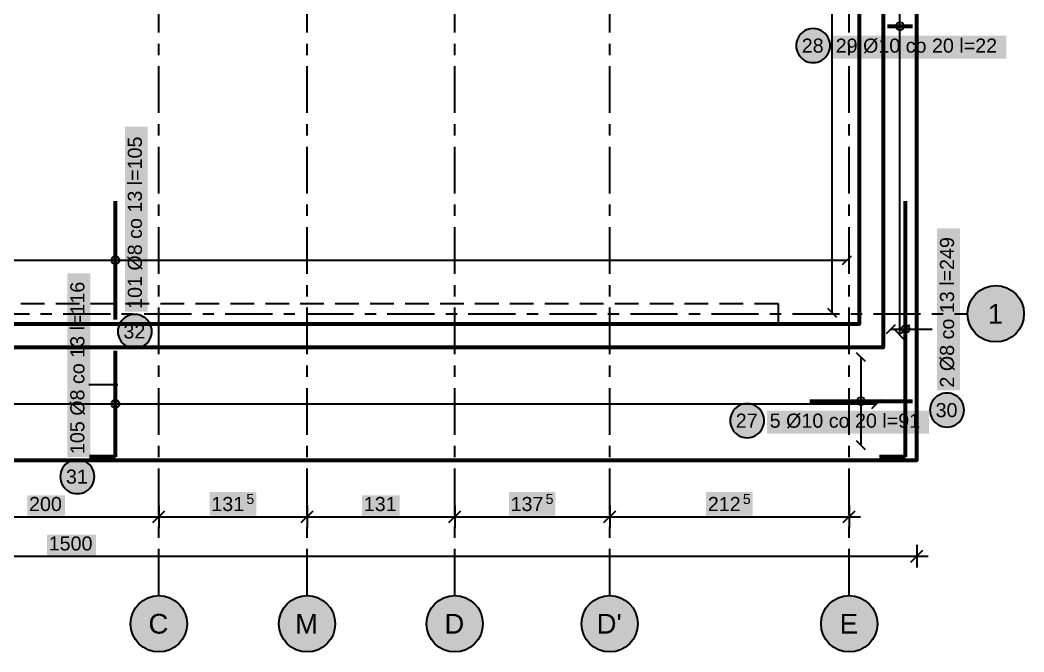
# Model space of a CAD drawing. Header units: metres. Extents: x -4.1 to 13.6, y -3 to 9.8.
# Drawn here: x 4.64 to 13.55, y -3 to 2.61 of the extents above; entities that cross this region are included whole.
import ezdxf

# ---------------------------------------------------------------- set-up
doc = ezdxf.new("R2010")
doc.units = ezdxf.units.M
doc.linetypes.add('KRESKOWA', pattern=[5.25, 4.2, -1.05])
doc.linetypes.add('PUNKTOWA', pattern=[10.5, 8.4, -1.05, 0, -1.05])
for name, color, linetype, lineweight in [('A-MASKA', 7, 'Continuous', 18), ('K-KONSTR', 7, 'Continuous', 50), ('K-OSIE', 1, 'PUNKTOWA', 25), ('K-WYMIARY', 1, 'Continuous', 25), ('K-ZBROJENIE', 1, 'Continuous', 100), ('K-ZBROJENIE-OPIS', 2, 'Continuous', 25)]:
    doc.layers.add(name, color=color, linetype=linetype, lineweight=lineweight)
doc.styles.add('PL_ARIAL', font='arial.ttf')

msp = doc.modelspace()

# ---------------------------------------------------------------- hatches: boundary and pattern name
at = {"layer": 'A-MASKA', "true_color": 0xffffff}
for points in [[(11.855, 2.2643), (13.395, 2.2643), (13.395, 2.4668), (11.855, 2.4668)], [(5.777, 0.0185), (5.777, 1.6595), (5.5745, 1.6595), (5.5745, 0.0185)], [(12.9826, -0.6794), (12.9826, 0.7594), (12.7801, 0.7594), (12.7801, -0.6794)], [(5.267, -1.2695), (5.267, 0.3579), (5.0645, 0.3579), (5.0645, -1.2695)], [(11.2694, -1.0632), (12.7082, -1.0632), (12.7082, -0.8607), (11.2694, -0.8607)], [(6.3258, -1.7925), (6.7392, -1.7925), (6.7392, -1.5825), (6.3258, -1.5825)], [(8.9808, -1.7925), (9.3942, -1.7925), (9.3942, -1.5825), (8.9808, -1.5825)], [(10.7308, -1.7925), (11.1442, -1.7925), (11.1442, -1.5825), (10.7308, -1.5825)], [(4.7084, -1.7925), (5.0416, -1.7925), (5.0416, -1.61), (4.7084, -1.61)], [(7.6784, -1.7925), (8.0116, -1.7925), (8.0116, -1.61), (7.6784, -1.61)], [(4.8829, -2.1425), (5.3171, -2.1425), (5.3171, -1.96), (4.8829, -1.96)]]:
    msp.add_hatch(color=7, dxfattribs=at).paths.add_polyline_path(points)
at = {"layer": 'K-OSIE', "true_color": 0xffffff}
for points in [[(13.55, 0), (13.5479, 0.0326), (13.5415, 0.0647), (13.531, 0.0957), (13.5165, 0.125), (13.4983, 0.1522), (13.4768, 0.1768), (13.4522, 0.1983), (13.425, 0.2165), (13.3957, 0.231), (13.3647, 0.2415), (13.3326, 0.2479), (13.3, 0.25), (13.2674, 0.2479), (13.2353, 0.2415), (13.2043, 0.231), (13.175, 0.2165), (13.1478, 0.1983), (13.1232, 0.1768), (13.1017, 0.1522), (13.0835, 0.125), (13.069, 0.0957), (13.0585, 0.0647), (13.0521, 0.0326), (13.05, 0), (13.0521, -0.0326), (13.0585, -0.0647), (13.069, -0.0957), (13.0835, -0.125), (13.1017, -0.1522), (13.1232, -0.1768), (13.1478, -0.1983), (13.175, -0.2165), (13.2043, -0.231), (13.2353, -0.2415), (13.2674, -0.2479), (13.3, -0.25), (13.3326, -0.2479), (13.3647, -0.2415), (13.3957, -0.231), (13.425, -0.2165), (13.4522, -0.1983), (13.4768, -0.1768), (13.4983, -0.1522), (13.5165, -0.125), (13.531, -0.0957), (13.5415, -0.0647), (13.5479, -0.0326)], [(6.125, -2.75), (6.1229, -2.7174), (6.1165, -2.6853), (6.106, -2.6543), (6.0915, -2.625), (6.0733, -2.5978), (6.0518, -2.5732), (6.0272, -2.5517), (6, -2.5335), (5.9707, -2.519), (5.9397, -2.5085), (5.9076, -2.5021), (5.875, -2.5), (5.8424, -2.5021), (5.8103, -2.5085), (5.7793, -2.519), (5.75, -2.5335), (5.7228, -2.5517), (5.6982, -2.5732), (5.6767, -2.5978), (5.6585, -2.625), (5.644, -2.6543), (5.6335, -2.6853), (5.6271, -2.7174), (5.625, -2.75), (5.6271, -2.7826), (5.6335, -2.8147), (5.644, -2.8457), (5.6585, -2.875), (5.6767, -2.9022), (5.6982, -2.9268), (5.7228, -2.9483), (5.75, -2.9665), (5.7793, -2.981), (5.8103, -2.9915), (5.8424, -2.9979), (5.875, -3), (5.9076, -2.9979), (5.9397, -2.9915), (5.9707, -2.981), (6, -2.9665), (6.0272, -2.9483), (6.0518, -2.9268), (6.0733, -2.9022), (6.0915, -2.875), (6.106, -2.8457), (6.1165, -2.8147), (6.1229, -2.7826)], [(7.44, -2.75), (7.4379, -2.7174), (7.4315, -2.6853), (7.421, -2.6543), (7.4065, -2.625), (7.3883, -2.5978), (7.3668, -2.5732), (7.3422, -2.5517), (7.315, -2.5335), (7.2857, -2.519), (7.2547, -2.5085), (7.2226, -2.5021), (7.19, -2.5), (7.1574, -2.5021), (7.1253, -2.5085), (7.0943, -2.519), (7.065, -2.5335), (7.0378, -2.5517), (7.0132, -2.5732), (6.9917, -2.5978), (6.9735, -2.625), (6.959, -2.6543), (6.9485, -2.6853), (6.9421, -2.7174), (6.94, -2.75), (6.9421, -2.7826), (6.9485, -2.8147), (6.959, -2.8457), (6.9735, -2.875), (6.9917, -2.9022), (7.0132, -2.9268), (7.0378, -2.9483), (7.065, -2.9665), (7.0943, -2.981), (7.1253, -2.9915), (7.1574, -2.9979), (7.19, -3), (7.2226, -2.9979), (7.2547, -2.9915), (7.2857, -2.981), (7.315, -2.9665), (7.3422, -2.9483), (7.3668, -2.9268), (7.3883, -2.9022), (7.4065, -2.875), (7.421, -2.8457), (7.4315, -2.8147), (7.4379, -2.7826)], [(8.75, -2.75), (8.7479, -2.7174), (8.7415, -2.6853), (8.731, -2.6543), (8.7165, -2.625), (8.6983, -2.5978), (8.6768, -2.5732), (8.6522, -2.5517), (8.625, -2.5335), (8.5957, -2.519), (8.5647, -2.5085), (8.5326, -2.5021), (8.5, -2.5), (8.4674, -2.5021), (8.4353, -2.5085), (8.4043, -2.519), (8.375, -2.5335), (8.3478, -2.5517), (8.3232, -2.5732), (8.3017, -2.5978), (8.2835, -2.625), (8.269, -2.6543), (8.2585, -2.6853), (8.2521, -2.7174), (8.25, -2.75), (8.2521, -2.7826), (8.2585, -2.8147), (8.269, -2.8457), (8.2835, -2.875), (8.3017, -2.9022), (8.3232, -2.9268), (8.3478, -2.9483), (8.375, -2.9665), (8.4043, -2.981), (8.4353, -2.9915), (8.4674, -2.9979), (8.5, -3), (8.5326, -2.9979), (8.5647, -2.9915), (8.5957, -2.981), (8.625, -2.9665), (8.6522, -2.9483), (8.6768, -2.9268), (8.6983, -2.9022), (8.7165, -2.875), (8.731, -2.8457), (8.7415, -2.8147), (8.7479, -2.7826)], [(10.125, -2.75), (10.1229, -2.7174), (10.1165, -2.6853), (10.106, -2.6543), (10.0915, -2.625), (10.0733, -2.5978), (10.0518, -2.5732), (10.0272, -2.5517), (10, -2.5335), (9.9707, -2.519), (9.9397, -2.5085), (9.9076, -2.5021), (9.875, -2.5), (9.8424, -2.5021), (9.8103, -2.5085), (9.7793, -2.519), (9.75, -2.5335), (9.7228, -2.5517), (9.6982, -2.5732), (9.6767, -2.5978), (9.6585, -2.625), (9.644, -2.6543), (9.6335, -2.6853), (9.6271, -2.7174), (9.625, -2.75), (9.6271, -2.7826), (9.6335, -2.8147), (9.644, -2.8457), (9.6585, -2.875), (9.6767, -2.9022), (9.6982, -2.9268), (9.7228, -2.9483), (9.75, -2.9665), (9.7793, -2.981), (9.8103, -2.9915), (9.8424, -2.9979), (9.875, -3), (9.9076, -2.9979), (9.9397, -2.9915), (9.9707, -2.981), (10, -2.9665), (10.0272, -2.9483), (10.0518, -2.9268), (10.0733, -2.9022), (10.0915, -2.875), (10.106, -2.8457), (10.1165, -2.8147), (10.1229, -2.7826)], [(12.25, -2.75), (12.2479, -2.7174), (12.2415, -2.6853), (12.231, -2.6543), (12.2165, -2.625), (12.1983, -2.5978), (12.1768, -2.5732), (12.1522, -2.5517), (12.125, -2.5335), (12.0957, -2.519), (12.0647, -2.5085), (12.0326, -2.5021), (12, -2.5), (11.9674, -2.5021), (11.9353, -2.5085), (11.9043, -2.519), (11.875, -2.5335), (11.8478, -2.5517), (11.8232, -2.5732), (11.8017, -2.5978), (11.7835, -2.625), (11.769, -2.6543), (11.7585, -2.6853), (11.7521, -2.7174), (11.75, -2.75), (11.7521, -2.7826), (11.7585, -2.8147), (11.769, -2.8457), (11.7835, -2.875), (11.8017, -2.9022), (11.8232, -2.9268), (11.8478, -2.9483), (11.875, -2.9665), (11.9043, -2.981), (11.9353, -2.9915), (11.9674, -2.9979), (12, -3), (12.0326, -2.9979), (12.0647, -2.9915), (12.0957, -2.981), (12.125, -2.9665), (12.1522, -2.9483), (12.1768, -2.9268), (12.1983, -2.9022), (12.2165, -2.875), (12.231, -2.8457), (12.2415, -2.8147), (12.2479, -2.7826)]]:
    msp.add_hatch(color=7, dxfattribs=at).paths.add_polyline_path(points)
at = {"layer": 'K-ZBROJENIE-OPIS', "true_color": 0xffffff}
for points in [[(11.8311, 2.3793), (11.8298, 2.3991), (11.8259, 2.4184), (11.8196, 2.4371), (11.8108, 2.4549), (11.7999, 2.4713), (11.7868, 2.4861), (11.772, 2.4992), (11.7556, 2.5101), (11.7378, 2.5189), (11.7191, 2.5252), (11.6998, 2.5291), (11.68, 2.5304), (11.6603, 2.5291), (11.6409, 2.5252), (11.6222, 2.5189), (11.6045, 2.5101), (11.5881, 2.4992), (11.5732, 2.4861), (11.5602, 2.4713), (11.5492, 2.4549), (11.5405, 2.4371), (11.5341, 2.4184), (11.5303, 2.3991), (11.529, 2.3793), (11.5303, 2.3596), (11.5341, 2.3402), (11.5405, 2.3215), (11.5492, 2.3038), (11.5602, 2.2874), (11.5732, 2.2725), (11.5881, 2.2595), (11.6045, 2.2485), (11.6222, 2.2398), (11.6409, 2.2334), (11.6603, 2.2296), (11.68, 2.2283), (11.6998, 2.2296), (11.7191, 2.2334), (11.7378, 2.2398), (11.7556, 2.2485), (11.772, 2.2595), (11.7868, 2.2725), (11.7999, 2.2874), (11.8108, 2.3038), (11.8196, 2.3215), (11.8259, 2.3402), (11.8298, 2.3596)], [(5.813, -0.1565), (5.8117, -0.1368), (5.8079, -0.1174), (5.8015, -0.0987), (5.7928, -0.081), (5.7818, -0.0645), (5.7688, -0.0497), (5.7539, -0.0367), (5.7375, -0.0257), (5.7198, -0.0169), (5.7011, -0.0106), (5.6817, -0.0067), (5.662, -0.0054), (5.6423, -0.0067), (5.6229, -0.0106), (5.6042, -0.0169), (5.5865, -0.0257), (5.57, -0.0367), (5.5552, -0.0497), (5.5422, -0.0645), (5.5312, -0.081), (5.5224, -0.0987), (5.5161, -0.1174), (5.5122, -0.1368), (5.5109, -0.1565), (5.5122, -0.1762), (5.5161, -0.1956), (5.5224, -0.2143), (5.5312, -0.232), (5.5422, -0.2484), (5.5552, -0.2633), (5.57, -0.2763), (5.5865, -0.2873), (5.6042, -0.296), (5.6229, -0.3024), (5.6423, -0.3062), (5.662, -0.3075), (5.6817, -0.3062), (5.7011, -0.3024), (5.7198, -0.296), (5.7375, -0.2873), (5.7539, -0.2763), (5.7688, -0.2633), (5.7818, -0.2484), (5.7928, -0.232), (5.8015, -0.2143), (5.8079, -0.1956), (5.8117, -0.1762)], [(13.0186, -0.8544), (13.0173, -0.8347), (13.0135, -0.8153), (13.0071, -0.7966), (12.9984, -0.7789), (12.9874, -0.7625), (12.9744, -0.7476), (12.9595, -0.7346), (12.9431, -0.7236), (12.9254, -0.7149), (12.9067, -0.7085), (12.8873, -0.7047), (12.8676, -0.7034), (12.8479, -0.7047), (12.8285, -0.7085), (12.8098, -0.7149), (12.7921, -0.7236), (12.7756, -0.7346), (12.7608, -0.7476), (12.7478, -0.7625), (12.7368, -0.7789), (12.728, -0.7966), (12.7217, -0.8153), (12.7178, -0.8347), (12.7165, -0.8544), (12.7178, -0.8742), (12.7217, -0.8935), (12.728, -0.9122), (12.7368, -0.93), (12.7478, -0.9464), (12.7608, -0.9612), (12.7756, -0.9743), (12.7921, -0.9852), (12.8098, -0.994), (12.8285, -1.0003), (12.8479, -1.0042), (12.8676, -1.0055), (12.8873, -1.0042), (12.9067, -1.0003), (12.9254, -0.994), (12.9431, -0.9852), (12.9595, -0.9743), (12.9744, -0.9612), (12.9874, -0.9464), (12.9984, -0.93), (13.0071, -0.9122), (13.0135, -0.8935), (13.0173, -0.8742)], [(11.2454, -0.9482), (11.2441, -0.9284), (11.2403, -0.9091), (11.2339, -0.8904), (11.2252, -0.8726), (11.2142, -0.8562), (11.2012, -0.8414), (11.1863, -0.8283), (11.1699, -0.8174), (11.1522, -0.8086), (11.1335, -0.8023), (11.1141, -0.7984), (11.0944, -0.7971), (11.0746, -0.7984), (11.0553, -0.8023), (11.0366, -0.8086), (11.0188, -0.8174), (11.0024, -0.8283), (10.9876, -0.8414), (10.9745, -0.8562), (10.9636, -0.8726), (10.9548, -0.8904), (10.9485, -0.9091), (10.9446, -0.9284), (10.9433, -0.9482), (10.9446, -0.9679), (10.9485, -0.9873), (10.9548, -1.006), (10.9636, -1.0237), (10.9745, -1.0401), (10.9876, -1.055), (11.0024, -1.068), (11.0188, -1.079), (11.0366, -1.0877), (11.0553, -1.0941), (11.0746, -1.0979), (11.0944, -1.0992), (11.1141, -1.0979), (11.1335, -1.0941), (11.1522, -1.0877), (11.1699, -1.079), (11.1863, -1.068), (11.2012, -1.055), (11.2142, -1.0401), (11.2252, -1.0237), (11.2339, -1.006), (11.2403, -0.9873), (11.2441, -0.9679)], [(5.303, -1.4445), (5.3017, -1.4248), (5.2979, -1.4054), (5.2915, -1.3867), (5.2828, -1.369), (5.2718, -1.3526), (5.2588, -1.3377), (5.2439, -1.3247), (5.2275, -1.3137), (5.2098, -1.305), (5.1911, -1.2986), (5.1717, -1.2948), (5.152, -1.2935), (5.1323, -1.2948), (5.1129, -1.2986), (5.0942, -1.305), (5.0765, -1.3137), (5.06, -1.3247), (5.0452, -1.3377), (5.0322, -1.3526), (5.0212, -1.369), (5.0124, -1.3867), (5.0061, -1.4054), (5.0022, -1.4248), (5.0009, -1.4445), (5.0022, -1.4643), (5.0061, -1.4836), (5.0124, -1.5023), (5.0212, -1.5201), (5.0322, -1.5365), (5.0452, -1.5513), (5.06, -1.5644), (5.0765, -1.5753), (5.0942, -1.5841), (5.1129, -1.5904), (5.1323, -1.5943), (5.152, -1.5956), (5.1717, -1.5943), (5.1911, -1.5904), (5.2098, -1.5841), (5.2275, -1.5753), (5.2439, -1.5644), (5.2588, -1.5513), (5.2718, -1.5365), (5.2828, -1.5201), (5.2915, -1.5023), (5.2979, -1.4836), (5.3017, -1.4643)]]:
    msp.add_hatch(color=7, dxfattribs=at).paths.add_polyline_path(points)
at = {"layer": 'K-ZBROJENIE-OPIS', "true_color": 0x000000}
for points in [[(12.5226, -0.135), (12.5218, -0.1292), (12.5196, -0.1238), (12.516, -0.1191), (12.5113, -0.1155), (12.5059, -0.1133), (12.5001, -0.1125), (12.4943, -0.1133), (12.4888, -0.1155), (12.4842, -0.1191), (12.4806, -0.1238), (12.4784, -0.1292), (12.4776, -0.135), (12.4784, -0.1408), (12.4806, -0.1463), (12.4842, -0.1509), (12.4888, -0.1545), (12.4943, -0.1567), (12.5001, -0.1575), (12.5059, -0.1567), (12.5113, -0.1545), (12.516, -0.1509), (12.5196, -0.1463), (12.5218, -0.1408)], [(5.512, -0.6308), (5.5112, -0.625), (5.509, -0.6196), (5.5054, -0.6149), (5.5007, -0.6113), (5.4953, -0.6091), (5.4895, -0.6083), (5.4837, -0.6091), (5.4782, -0.6113), (5.4736, -0.6149), (5.47, -0.6196), (5.4677, -0.625), (5.467, -0.6308), (5.4677, -0.6366), (5.47, -0.6421), (5.4736, -0.6467), (5.4782, -0.6503), (5.4837, -0.6525), (5.4895, -0.6533), (5.4953, -0.6525), (5.5007, -0.6503), (5.5054, -0.6467), (5.509, -0.6421), (5.5112, -0.6366)]]:
    msp.add_hatch(color=7, dxfattribs=at).paths.add_polyline_path(points)

# ---------------------------------------------------------------- linework, layer by layer
at = {"layer": 'K-KONSTR', "lineweight": 70, "ltscale": 0.05}
for points in [[(-0.09, -0.09), (12.09, -0.09), (12.09, 5.425), (8.8, 5.425), (8.8, 8.84), (3.575, 8.84), (3.575, 5.425), (-0.09, 5.425)], [(-2.4, -1.3), (12.6, -1.3), (12.6, 5.425), (12.3, 5.425), (12.3, -0.3), (-1.3, -0.3), (-1.3, 5.425), (-2.4, 5.425)]]:
    msp.add_lwpolyline(points, close=True, dxfattribs=at)
at = {"layer": 'K-KONSTR', "linetype": 'KRESKOWA', "lineweight": 35, "ltscale": 0.05, "flags": 128}
msp.add_lwpolyline([(11.37, 0.09), (11.37, -0.09), (3.85, -0.09), (3.85, 0.09)], close=True, dxfattribs=at)
at = {"layer": 'K-OSIE', "linetype": 'PUNKTOWA', "lineweight": 35, "ltscale": 0.049248, "flags": 128}
for points in [[(5.875, -2.5), (5.875, 9.29)], [(7.19, -2.5), (7.19, 9.29)], [(8.5, -2.5), (8.5, 9.29)], [(9.875, -2.5), (9.875, 9.29)], [(12, -2.5), (12, 9.29)]]:
    msp.add_lwpolyline(points, dxfattribs=at)
at = {"layer": 'K-OSIE', "linetype": 'PUNKTOWA', "lineweight": 35, "ltscale": 0.049865, "flags": 128}
msp.add_lwpolyline([(-3.6, 0), (13.05, 0)], dxfattribs=at)
at = {"layer": 'K-OSIE', "linetype": 'Continuous', "lineweight": 35, "ltscale": 0.05}
for centre in [(13.3, 0), (5.875, -2.75), (7.19, -2.75), (8.5, -2.75), (9.875, -2.75), (12, -2.75)]:
    msp.add_circle(centre, 0.25, dxfattribs=at)
at = {"layer": 'K-WYMIARY', "lineweight": 35, "ltscale": 0.05}
for points in [[(5.822, -1.853), (5.928, -1.747)], [(5.875, -1.7), (5.875, -1.9)], [(7.137, -1.853), (7.243, -1.747)], [(7.19, -1.7), (7.19, -1.9)], [(8.447, -1.853), (8.553, -1.747)], [(8.5, -1.7), (8.5, -1.9)], [(9.822, -1.853), (9.928, -1.747)], [(9.875, -1.7), (9.875, -1.9)], [(11.947, -1.853), (12.053, -1.747)], [(12, -1.7), (12, -1.9)], [(-1.1, -1.8), (12.1, -1.8)], [(12.547, -2.203), (12.653, -2.097)], [(12.6, -2.05), (12.6, -2.25)], [(-2.5, -2.15), (12.7, -2.15)]]:
    msp.add_lwpolyline(points, dxfattribs=at)
at = {"layer": 'K-ZBROJENIE', "lineweight": 70, "ltscale": 0.05}
for points in [[(12.34, 2.5518), (12.56, 2.5518)], [(5.4895, -0.05), (5.4895, 1)], [(12.5001, -1.27), (12.5001, 1)], [(5.4895, -1.27), (5.4895, -0.33)], [(11.65, -0.7757), (12.56, -0.7757)], [(5.4895, -1.27), (5.2595, -1.27)], [(12.5001, -1.27), (12.2701, -1.27)]]:
    msp.add_lwpolyline(points, dxfattribs=at)
at = {"layer": 'K-ZBROJENIE-OPIS', "lineweight": 35, "ltscale": 0.05}
for points in [[(11.85, 0.0073), (11.85, 5.2921)], [(12.45, -0.1885), (12.45, 5.2921)], [(-1.0018, 0.475), (11.9808, 0.475)], [(11.9419, 0.4361), (12.0197, 0.5139)], [(11.8889, -0.0316), (11.8111, 0.0462)], [(12.3314, -0.1739), (12.4092, -0.0961)], [(12.3703, -0.135), (12.5001, -0.135)], [(12.4889, -0.2273), (12.4111, -0.1496)], [(12.4612, -0.1739), (12.539, -0.0961)], [(12.5001, -0.135), (12.7351, -0.135)], [(12.1439, -0.4231), (12.0661, -0.3453)], [(12.105, -1.1671), (12.105, -0.3842)], [(5.4895, -0.6308), (5.2545, -0.6308)], [(-1.2615, -0.8), (12.2404, -0.8)], [(12.2015, -0.8389), (12.2793, -0.7611)], [(12.1439, -1.206), (12.0661, -1.1282)]]:
    msp.add_lwpolyline(points, dxfattribs=at)
for points in [[(11.8311, 2.3793), (11.8298, 2.3991), (11.8259, 2.4184), (11.8196, 2.4371), (11.8108, 2.4549), (11.7999, 2.4713), (11.7868, 2.4861), (11.772, 2.4992), (11.7556, 2.5101), (11.7378, 2.5189), (11.7191, 2.5252), (11.6998, 2.5291), (11.68, 2.5304), (11.6603, 2.5291), (11.6409, 2.5252), (11.6222, 2.5189), (11.6045, 2.5101), (11.5881, 2.4992), (11.5732, 2.4861), (11.5602, 2.4713), (11.5492, 2.4549), (11.5405, 2.4371), (11.5341, 2.4184), (11.5303, 2.3991), (11.529, 2.3793), (11.5303, 2.3596), (11.5341, 2.3402), (11.5405, 2.3215), (11.5492, 2.3038), (11.5602, 2.2874), (11.5732, 2.2725), (11.5881, 2.2595), (11.6045, 2.2485), (11.6222, 2.2398), (11.6409, 2.2334), (11.6603, 2.2296), (11.68, 2.2283), (11.6998, 2.2296), (11.7191, 2.2334), (11.7378, 2.2398), (11.7556, 2.2485), (11.772, 2.2595), (11.7868, 2.2725), (11.7999, 2.2874), (11.8108, 2.3038), (11.8196, 2.3215), (11.8259, 2.3402), (11.8298, 2.3596)], [(5.813, -0.1565), (5.8117, -0.1368), (5.8079, -0.1174), (5.8015, -0.0987), (5.7928, -0.081), (5.7818, -0.0645), (5.7688, -0.0497), (5.7539, -0.0367), (5.7375, -0.0257), (5.7198, -0.0169), (5.7011, -0.0106), (5.6817, -0.0067), (5.662, -0.0054), (5.6423, -0.0067), (5.6229, -0.0106), (5.6042, -0.0169), (5.5865, -0.0257), (5.57, -0.0367), (5.5552, -0.0497), (5.5422, -0.0645), (5.5312, -0.081), (5.5224, -0.0987), (5.5161, -0.1174), (5.5122, -0.1368), (5.5109, -0.1565), (5.5122, -0.1762), (5.5161, -0.1956), (5.5224, -0.2143), (5.5312, -0.232), (5.5422, -0.2484), (5.5552, -0.2633), (5.57, -0.2763), (5.5865, -0.2873), (5.6042, -0.296), (5.6229, -0.3024), (5.6423, -0.3062), (5.662, -0.3075), (5.6817, -0.3062), (5.7011, -0.3024), (5.7198, -0.296), (5.7375, -0.2873), (5.7539, -0.2763), (5.7688, -0.2633), (5.7818, -0.2484), (5.7928, -0.232), (5.8015, -0.2143), (5.8079, -0.1956), (5.8117, -0.1762)], [(13.0186, -0.8544), (13.0173, -0.8347), (13.0135, -0.8153), (13.0071, -0.7966), (12.9984, -0.7789), (12.9874, -0.7625), (12.9744, -0.7476), (12.9595, -0.7346), (12.9431, -0.7236), (12.9254, -0.7149), (12.9067, -0.7085), (12.8873, -0.7047), (12.8676, -0.7034), (12.8479, -0.7047), (12.8285, -0.7085), (12.8098, -0.7149), (12.7921, -0.7236), (12.7756, -0.7346), (12.7608, -0.7476), (12.7478, -0.7625), (12.7368, -0.7789), (12.728, -0.7966), (12.7217, -0.8153), (12.7178, -0.8347), (12.7165, -0.8544), (12.7178, -0.8742), (12.7217, -0.8935), (12.728, -0.9122), (12.7368, -0.93), (12.7478, -0.9464), (12.7608, -0.9612), (12.7756, -0.9743), (12.7921, -0.9852), (12.8098, -0.994), (12.8285, -1.0003), (12.8479, -1.0042), (12.8676, -1.0055), (12.8873, -1.0042), (12.9067, -1.0003), (12.9254, -0.994), (12.9431, -0.9852), (12.9595, -0.9743), (12.9744, -0.9612), (12.9874, -0.9464), (12.9984, -0.93), (13.0071, -0.9122), (13.0135, -0.8935), (13.0173, -0.8742)], [(11.2454, -0.9482), (11.2441, -0.9284), (11.2403, -0.9091), (11.2339, -0.8904), (11.2252, -0.8726), (11.2142, -0.8562), (11.2012, -0.8414), (11.1863, -0.8283), (11.1699, -0.8174), (11.1522, -0.8086), (11.1335, -0.8023), (11.1141, -0.7984), (11.0944, -0.7971), (11.0746, -0.7984), (11.0553, -0.8023), (11.0366, -0.8086), (11.0188, -0.8174), (11.0024, -0.8283), (10.9876, -0.8414), (10.9745, -0.8562), (10.9636, -0.8726), (10.9548, -0.8904), (10.9485, -0.9091), (10.9446, -0.9284), (10.9433, -0.9482), (10.9446, -0.9679), (10.9485, -0.9873), (10.9548, -1.006), (10.9636, -1.0237), (10.9745, -1.0401), (10.9876, -1.055), (11.0024, -1.068), (11.0188, -1.079), (11.0366, -1.0877), (11.0553, -1.0941), (11.0746, -1.0979), (11.0944, -1.0992), (11.1141, -1.0979), (11.1335, -1.0941), (11.1522, -1.0877), (11.1699, -1.079), (11.1863, -1.068), (11.2012, -1.055), (11.2142, -1.0401), (11.2252, -1.0237), (11.2339, -1.006), (11.2403, -0.9873), (11.2441, -0.9679)], [(5.303, -1.4445), (5.3017, -1.4248), (5.2979, -1.4054), (5.2915, -1.3867), (5.2828, -1.369), (5.2718, -1.3526), (5.2588, -1.3377), (5.2439, -1.3247), (5.2275, -1.3137), (5.2098, -1.305), (5.1911, -1.2986), (5.1717, -1.2948), (5.152, -1.2935), (5.1323, -1.2948), (5.1129, -1.2986), (5.0942, -1.305), (5.0765, -1.3137), (5.06, -1.3247), (5.0452, -1.3377), (5.0322, -1.3526), (5.0212, -1.369), (5.0124, -1.3867), (5.0061, -1.4054), (5.0022, -1.4248), (5.0009, -1.4445), (5.0022, -1.4643), (5.0061, -1.4836), (5.0124, -1.5023), (5.0212, -1.5201), (5.0322, -1.5365), (5.0452, -1.5513), (5.06, -1.5644), (5.0765, -1.5753), (5.0942, -1.5841), (5.1129, -1.5904), (5.1323, -1.5943), (5.152, -1.5956), (5.1717, -1.5943), (5.1911, -1.5904), (5.2098, -1.5841), (5.2275, -1.5753), (5.2439, -1.5644), (5.2588, -1.5513), (5.2718, -1.5365), (5.2828, -1.5201), (5.2915, -1.5023), (5.2979, -1.4836), (5.3017, -1.4643)]]:
    msp.add_lwpolyline(points, close=True, dxfattribs=at)
for centre in [(12.45, 2.5518), (5.4895, 0.475), (12.5001, -0.135), (5.4895, -0.8), (12.105, -0.7757)]:
    msp.add_circle(centre, 0.035, dxfattribs=at)

# ---------------------------------------------------------------- texts
at = {"layer": 'K-OSIE', "style": 'PL_ARIAL'}
for s, p in [('1', (13.2293, -0.0875)), ('C', (5.7831, -2.8375)), ('M', (7.0841, -2.8375)), ('D', (8.4081, -2.8375)), ("D'", (9.7589, -2.8375)), ('E', (11.9152, -2.8375))]:
    msp.add_text(s, height=0.175, dxfattribs=at).set_placement(p)
at = {"layer": 'K-WYMIARY', "style": 'PL_ARIAL'}
for s, height, p in [('5', 0.09, (6.6514, -1.6875)), ('5', 0.09, (9.3064, -1.6875)), ('5', 0.09, (11.0564, -1.6875)), ('200', 0.125, (4.7234, -1.75)), ('131', 0.125, (6.3408, -1.75)), ('131', 0.125, (7.6934, -1.75)), ('137', 0.125, (8.9958, -1.75)), ('212', 0.125, (10.7458, -1.75)), ('1500', 0.125, (4.8979, -2.1))]:
    msp.add_text(s, height=height, dxfattribs=at).set_placement(p)
at = {"layer": 'K-ZBROJENIE-OPIS', "style": 'PL_ARIAL'}
for s, p in [('28', (11.579, 2.3168)), ('29 Ø10 co 20 l=22', (11.88, 2.3168)), ('32', (5.5609, -0.219)), ('30', (12.7665, -0.9169)), ('27', (10.9933, -1.0107)), ('5 Ø10 co 20 l=91', (11.2944, -1.0107)), ('31', (5.0509, -1.507))]:
    msp.add_text(s, height=0.125, dxfattribs=at).set_placement(p)
for s, p in [('101 Ø8 co 13 l=105', (5.7245, 0.0435)), ('2 Ø8 co 13 l=249', (12.9301, -0.6544)), ('105 Ø8 co 13 l=116', (5.2145, -1.2445))]:
    msp.add_text(s, height=0.125, rotation=90, dxfattribs=at).set_placement(p)

doc.saveas('drawing.dxf')
